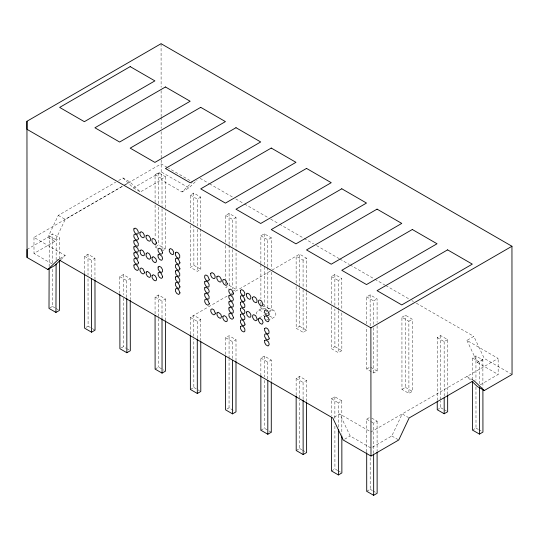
<?xml version="1.0" encoding="UTF-8"?>
<svg xmlns="http://www.w3.org/2000/svg" width="539" height="539" viewBox="0 0 539 539"><rect width="100%" height="100%" fill="white"/><g stroke="black" fill="none" stroke-linecap="round" stroke-linejoin="round"><path stroke-width="0.4" stroke-dasharray="2.69 2.02" d="M225.592 354.487L225.592 337.71L229.068 335.709L236.008 339.718L236.001 361.528M233.212 410.253L229.048 407.848L229.062 359.196M229.062 358.361L229.068 335.709M232.531 358.502L232.538 341.726L236.008 339.718M49.15 266.738L49.258 235.9L52.728 233.919L59.667 237.921L59.6 258.754M49.696 308.012L52.472 306.428L52.606 268.092M52.627 263.086L52.728 233.919M56.13 259.906L56.197 239.902L59.667 237.921M334.173 417.179L339.725 413.965L350.155 436.004L370.98 448.03L391.806 435.984L402.209 413.939L408.454 417.543M27.051 249.429L47.883 237.389L58.279 215.384L115.717 182.162M51.953 263.814L33.997 253.458L54.823 241.398L65.226 219.393L123.37 185.746M61.176 259.347L65.226 255.452L33.984 237.416L124.839 184.911M161.148 131.678L161.181 179.918L182.007 191.945L192.41 181.933L168.431 168.074M182.007 191.945L188.946 187.929L197.038 180.141M91.489 277.006L91.468 260.283L94.938 258.262L87.992 254.246L84.522 256.261L84.549 273.819M126.759 297.407L126.732 280.644L130.202 278.623L123.263 274.627L119.793 276.628L119.82 293.391M162.01 317.781L162.003 301.011L165.473 298.99L158.527 294.995L155.057 296.996L155.07 313.759M124.098 185.328L161.168 163.876L167.71 167.656M162.037 208.148L162.003 178.732L165.473 176.725L158.527 172.723L155.057 174.73L155.097 204.146M190.361 221.96L190.328 195.078L193.797 193.07L200.737 197.079L200.777 228.159M197.301 225.969L197.267 199.086L200.737 197.079M162.098 251.012L165.567 248.998L165.513 210.338M225.625 242.22L225.592 215.452L229.062 213.437L236.008 217.446L236.048 248.398M232.572 246.229L232.538 219.461L236.008 217.446M86.011 327.368L88.093 326.162L88.025 278.495M200.784 229.001L200.831 269.318L197.362 271.333L190.422 267.317L193.892 265.309L193.838 226.67M229.109 245.225L229.156 285.38L225.686 287.395L228.462 288.998M232.632 291.404L236.102 289.389L236.048 249.24M306.563 291.714L306.543 258.174L299.596 254.159L230.813 293.944M306.563 292.556L306.59 330.286L303.113 332.293L296.174 328.285L299.644 326.277L299.596 254.159M296.147 395.208L296.127 378.445L299.603 376.431L306.543 380.446L306.563 401.4M437.25 400.517L437.196 337.609L440.666 335.602L447.613 339.61L447.653 394.13M338.357 427.137L338.337 402.815L341.807 400.807L334.867 396.798L331.397 398.806L331.411 415.582M296.207 450.53L299.684 448.515L299.623 399.898M373.628 453.373L373.608 423.176L377.078 421.168L370.832 417.563M512.05 374.464L484.278 358.428L473.855 336.39L466.909 340.405L498.151 358.428L370.967 431.988L339.725 413.965M437.257 409.741L440.727 407.733L440.72 401.023M480.209 384.853L498.164 374.47L498.151 358.428M118.62 180.477L122.986 177.958L129.926 181.966L140.356 191.958L161.181 179.918M125.567 184.486L129.926 181.966M122.986 177.958L133.409 187.949L161.181 171.901L188.946 187.929M59.667 258.666L65.226 255.452M155.151 242.806L155.151 247.003L158.628 244.996L165.567 248.998M260.876 263.517L260.863 235.812L264.332 233.805L271.272 237.814L271.292 268.873M267.816 266.684L267.802 239.815L271.272 237.814M121.295 347.911L123.377 346.705L126.153 348.309M190.341 334.126L190.328 317.356L228.01 295.561M197.281 338.135L197.267 321.365L200.737 319.357L193.797 315.349L193.818 337.987M296.147 283.002L296.127 256.173L303.073 260.175L306.543 258.174M260.896 305.498L260.896 308.018L264.373 306.011L271.312 310.019L269.231 311.219M259.131 317.97L264.683 314.756M266.071 313.954L267.465 313.152M268.159 312.755L273.017 309.945M331.411 303.369L331.397 276.534L334.867 274.526L341.807 278.535L341.827 309.561M338.351 309.891L338.337 280.536L341.807 278.535M190.382 389.461L193.851 387.453L193.818 338.822M260.863 375.696L260.863 358.078L264.332 356.077L271.272 360.079L271.279 381.053M366.682 323.723L366.661 296.895L370.131 294.887L377.078 298.889L377.098 322.369M267.802 378.87L267.802 362.087L271.272 360.079M373.621 324.377L373.608 300.897L377.078 298.889M341.827 312.916L341.847 350.653L338.377 352.661L331.431 348.652L334.908 346.644L334.887 308.908M226.966 409.047L229.048 407.848M401.932 317.249L405.402 315.241L412.342 319.256L412.382 391.381L408.912 393.389L401.966 389.38L401.932 317.249L408.872 321.257L408.912 393.389M408.872 321.257L412.342 319.256M303.093 399.217L303.073 382.454L306.543 380.446M366.722 369.013L370.192 367.005L377.132 371.014L373.662 373.022L366.722 369.013L366.688 327.079M260.869 430.23L264.339 428.229L271.285 432.231M437.196 337.609L444.143 341.618L447.613 339.61M401.966 389.38L405.443 387.373L405.402 315.241M366.688 451.877L366.661 419.167L370.138 417.159M472.481 379.779L472.467 357.97L475.937 355.962L482.877 359.971L482.904 387.649M344.603 439.218L350.155 436.004M466.909 340.405L477.338 362.444L484.278 358.428M479.427 383.788L479.407 361.979L482.877 359.971M331.458 470.938L334.928 468.93L337.704 470.534M366.722 491.298L370.192 489.291L370.165 456.58M472.528 430.095L475.998 428.087L475.964 386.995M155.111 369.1L158.581 367.099L164.139 370.3M200.077 178.335L208.815 183.381M209.543 183.799L232.841 197.254M235.759 198.931L243.763 203.56M244.497 203.978L267.795 217.433M270.706 219.11L278.717 223.732M279.445 224.157L303.47 238.029M304.198 238.447L313.664 243.911M316.582 245.595L339.152 258.626M339.88 259.043L349.346 264.508M350.074 264.932L374.1 278.804M374.827 279.222L385.021 285.111M385.749 285.529L409.047 298.977M411.964 300.661L413.42 301.503M416.33 303.181L473.855 336.39M155.057 174.73L162.003 178.732M190.328 195.078L197.267 199.086M225.592 215.452L232.538 219.461M260.863 235.812L267.802 239.815M331.397 276.534L338.337 280.536M366.661 296.895L373.608 300.897M472.467 357.97L479.407 361.979M477.338 362.444L498.164 374.47M473.161 380.116L466.909 376.512L470.965 380.399M133.409 187.949L140.356 191.958M193.892 265.309L200.831 269.318M299.644 326.277L306.59 330.286M334.908 346.644L341.847 350.653M405.443 387.373L412.382 391.381M440.727 407.733L443.503 409.337M444.197 409.734L446.279 410.94M475.998 428.087L478.08 429.293M478.773 429.691L481.549 431.294M155.151 247.003L157.24 248.209M260.896 308.018L264.373 310.019M265.067 310.424L267.149 311.623M259.131 309.945L263.295 312.351M269.547 315.962L273.017 317.963M58.279 215.384L65.226 219.393M49.258 235.9L56.197 239.902M190.328 317.356L197.267 321.365M260.863 358.078L267.802 362.087M296.127 378.445L303.073 382.454M331.397 398.806L338.337 402.815M366.661 419.167L370.138 421.175M370.832 421.572L373.608 423.176M47.883 237.389L54.823 241.398M391.806 435.984L398.752 439.992M126.847 348.706L128.929 349.905M193.851 387.453L197.321 389.461M198.015 389.859L199.403 390.66M338.404 470.931L340.486 472.137M370.192 489.291L372.274 490.497M372.975 490.894L375.75 492.498M52.472 306.428L55.247 308.025M55.941 308.429L58.724 310.026M229.156 285.38L236.102 289.389M155.057 296.996L162.003 301.011M225.592 337.71L232.538 341.726M119.793 276.628L126.732 280.644M84.522 256.261L91.468 260.283M88.093 326.162L91.563 328.17M92.257 328.574L95.039 330.178M299.684 448.515L301.766 449.721M302.46 450.119L305.236 451.729M475.937 355.962L475.957 380.285M444.143 341.618L444.183 396.131M440.666 335.602L440.72 400.181M377.098 325.724L377.132 371.014M377.078 421.168L377.105 451.365M373.628 327.732L373.662 373.022M370.131 294.887L370.158 325.913M341.807 400.807L341.841 434.353M338.351 310.727L338.377 352.661M334.867 274.526L334.881 305.552M334.867 396.798L334.887 420.285M334.894 426.154L334.928 468.93M331.411 306.725L331.431 348.652M303.073 260.175L303.086 288.688M303.086 289.524L303.113 332.293M299.603 376.431L299.623 399.062M296.147 286.357L296.174 328.285M271.292 272.235L271.312 310.019M267.816 267.526L267.843 309.501M264.332 233.805L264.373 306.011M260.876 264.359L260.896 298.781M260.896 302.136L260.896 304.656M232.572 249.57L232.626 288.891M229.062 213.437L229.102 244.389M225.632 245.568L225.679 280.698M225.679 281.54L225.686 285.717M200.737 319.357L200.757 340.318M197.308 229.331L197.362 271.333M193.797 193.07L193.838 223.308M190.368 225.322L190.422 267.317M165.473 176.725L165.513 209.503M165.473 298.99L165.486 319.957M162.044 208.991L162.098 250.17M161.073 43.693L161.114 87.264M161.114 90.619L161.134 116.592M161.134 117.435L161.148 128.322M158.527 172.723L158.567 203.816M158.574 207.178L158.628 244.996M158.527 294.995L158.547 317.633M158.547 318.468L158.581 367.099M155.097 204.982L155.144 237.76M130.202 278.623L130.236 299.576M123.263 274.627L123.296 294.745M123.296 298.094L123.377 346.705M94.938 258.262L94.965 279.168M87.992 254.246L88.025 275.153M33.984 237.416L33.997 253.458M264.332 356.077L264.332 377.051M264.332 380.406L264.339 428.229M256.254 313.961A9.817 5.673 0 0 1 265.215 308.308A9.817 5.673 0 0 1 275.746 312.97A9.817 5.673 0 0 1 268.617 319.432M267.991 319.519A9.817 5.673 0 0 1 266.711 319.614"/><path stroke-width="0.81" d="M225.592 356.164L225.578 409.849L232.518 413.864L235.988 411.857L236.001 361.528M232.518 413.864L232.531 360.18M49.143 268.409L49.002 308.409L55.941 312.411L59.418 310.43L59.593 260.425M55.941 312.411L56.117 264.076M26.95 121.275L27.051 257.453L47.883 269.487L58.279 259.468L332.785 417.981L343.215 440.019L370.98 456.055L398.752 439.992L409.148 417.947L473.855 380.521L484.278 390.526L512.05 374.464L511.949 246.256L161.073 43.693L26.95 121.275L26.95 129.293L370.879 327.847L370.98 456.055M60.604 259.906L54.823 265.471L47.883 269.487M84.549 273.819L84.623 328.177L91.563 332.199L95.039 330.178L94.965 280.004M119.82 294.233L119.907 348.706L126.847 352.728L130.317 350.707L130.236 300.418M155.07 315.436L155.111 369.1L162.05 373.116L165.527 371.101L165.486 320.793M331.411 417.26L331.458 470.938L338.404 474.947L341.874 472.939L341.841 436.031M366.688 452.72L366.722 491.298L373.668 495.307L377.138 493.3L377.105 452.201M190.341 334.962L190.382 389.461L197.321 393.47L200.791 391.462L200.757 341.153M370.879 327.847L511.949 246.256M260.863 375.696L260.869 430.23L267.809 434.239L271.285 432.231L271.279 381.895M296.147 396.044L296.207 450.53L303.154 454.539L306.624 452.531L306.57 402.235M437.25 401.353L437.257 409.741L444.197 413.743L447.666 411.742L447.653 394.966M472.487 381.457L472.528 430.095L479.467 434.104L482.937 432.096L482.904 389.326M484.278 390.526L477.338 386.517L472.124 381.511M479.427 387.137L479.467 434.104M444.183 397.809L444.197 413.743M373.635 454.209L373.668 495.307M338.364 429.657L338.404 474.947M303.093 400.053L303.154 454.539M197.281 338.97L197.321 393.47M162.017 318.616L162.05 373.116M126.759 298.249L126.847 352.728M91.489 278.676L91.563 332.199M267.809 380.547L267.809 434.239M27.051 249.429L27.051 257.453M146.13 253.862L146.136 256.052L147.416 258.228L149.209 259.266L150.455 258.545L150.624 257.608A4.642 2.682 60 0 0 149.168 253.687L147.369 252.65L146.13 253.862M175.397 252.865L175.397 254.981L176.651 257.204L178.443 258.242L179.204 258.073L179.723 257.48L179.723 255.365L178.443 253.121L176.644 252.084L175.397 252.865M133.881 228.859L133.888 230.928L135.134 233.084L136.926 234.121L137.688 233.98L138.206 233.421L138.206 231.352L136.919 229.136L135.127 228.098L133.881 228.859M133.948 253.013L133.948 255.088L135.195 257.244L136.994 258.282L137.755 258.141L138.274 257.581L138.267 255.513L136.987 253.29L135.195 252.259L133.948 253.013M138.382 238.507L138.213 239.451L136.973 240.212L135.174 239.175L133.894 236.958L133.894 234.883L134.413 234.303L135.174 234.142L136.967 235.179L138.382 238.507M139.931 232.457L139.931 234.532L141.178 236.729L142.97 237.766L143.731 237.605L144.25 237.025L144.25 234.95L142.97 232.733L141.171 231.696L139.931 232.457M138.449 262.668L138.28 263.605L137.034 264.326L135.242 263.288L133.962 261.112L133.962 259.037L134.474 258.457L135.235 258.302L137.034 259.333L138.449 262.668M144.499 272.283L144.331 273.226L143.084 273.987L141.292 272.95L140.012 270.733L140.012 268.665L141.292 267.964L143.084 269.001L144.499 272.283M146.19 272.067L146.19 274.142L147.437 276.339L149.229 277.376L149.99 277.214L150.684 275.698L149.99 273.408L147.437 271.353L146.19 272.067M152.038 257.339L152.038 259.414L153.285 261.61L155.077 262.648L155.838 262.486L156.532 260.97L155.838 258.68L153.278 256.625L152.038 257.339M156.472 242.88L156.303 243.817L155.057 244.538L153.265 243.5L151.985 241.324L151.978 239.255L152.497 238.676L153.258 238.514L155.057 239.552L156.472 242.88M152.099 275.476L152.099 277.551L153.345 279.748L155.138 280.785L155.899 280.624L156.418 280.044L156.418 277.969L155.138 275.752L153.339 274.715L152.099 275.476M158.136 267.034L158.136 269.109L159.382 271.306L161.174 272.343L161.936 272.182L162.455 271.602L162.455 269.527L161.174 267.31L159.376 266.273L158.136 267.034M162.569 252.528L162.401 253.471L161.154 254.226L159.362 253.189L158.082 250.972L158.075 248.903L159.355 248.203L161.154 249.24L162.569 252.528M162.63 276.682L162.468 277.625L161.222 278.387L159.429 277.349L158.143 275.133L158.143 273.057L158.661 272.478L159.423 272.316L161.215 273.354L162.63 276.682M169.313 249.328L169.313 251.396L170.567 253.559L172.359 254.597L173.12 254.455L173.639 253.896L173.639 251.821L172.352 249.604L170.56 248.567L169.313 249.328M175.418 277.053L175.418 279.128L176.664 281.291L178.463 282.321L179.224 282.187L179.743 281.627L179.743 279.552L178.456 277.336L176.664 276.298L175.418 277.053M179.905 262.587L179.736 263.531L178.49 264.285L176.691 263.248L175.411 261.031L175.411 258.956L175.93 258.376L176.691 258.215L178.483 259.252L179.905 262.587M179.905 268.611L179.736 269.554L178.497 270.308L176.698 269.271L175.418 267.054L175.411 264.993L176.691 264.299L178.49 265.329L179.905 268.611M179.918 286.728L179.756 287.671L178.51 288.426L176.711 287.388L175.431 285.171L175.431 283.096L175.95 282.517L176.711 282.355L178.503 283.393L179.918 286.728M179.925 292.731L179.756 293.674L178.51 294.435L176.718 293.398L175.431 291.181L175.431 289.106L176.711 288.405L178.51 289.443L179.925 292.731M204.759 293.896L204.759 295.965L206.006 298.128L207.798 299.158L208.559 299.024L209.078 298.465L209.078 296.389L207.798 294.173L205.999 293.135L204.759 293.896M209.193 279.391L209.024 280.334L207.778 281.095L205.986 280.058L204.705 277.841L204.705 275.759L205.224 275.18L205.986 275.025L207.778 276.056L209.193 279.391M210.736 273.334L210.742 275.416L211.989 277.612L213.781 278.65L214.542 278.488L215.061 277.908L215.061 275.833L213.781 273.61L211.982 272.579L210.736 273.334M209.26 303.551L209.092 304.488L207.845 305.202L206.053 304.171L204.773 301.988L204.766 299.92L205.285 299.34L206.046 299.179L207.838 300.216L209.26 303.551M215.31 313.166L215.142 314.109L213.895 314.87L212.103 313.833L210.823 311.616L210.816 309.541L212.096 308.847L213.895 309.878L215.31 313.166M216.995 312.95L217.001 315.019L218.248 317.222L220.04 318.253L220.801 318.098L221.495 316.575L220.801 314.284L218.241 312.229L216.995 312.95M227.283 283.763L227.114 284.7L225.868 285.421L224.076 284.383L222.789 282.207L222.789 280.132L223.308 279.552L224.069 279.397L225.861 280.428L227.283 283.763M222.903 316.353L222.91 318.434L224.157 320.631L225.949 321.668L226.71 321.507L227.229 320.927L227.229 318.852L225.942 316.629L224.15 315.598L222.903 316.353M228.94 301.894L228.94 303.962L230.187 306.125L231.979 307.156L232.74 307.021L233.259 306.462L233.259 304.387L231.979 302.17L230.18 301.133L228.94 301.894M228.94 307.91L228.947 309.992L230.193 312.189L231.986 313.226L232.747 313.065L233.266 312.485L233.266 310.41L231.979 308.187L230.187 307.156L228.94 307.91M233.38 293.405L233.212 294.348L231.965 295.109L230.173 294.072L228.886 291.855L228.886 289.787L230.166 289.086L231.959 290.123L233.38 293.405M233.441 317.565L233.272 318.509L232.033 319.27L230.234 318.232L228.954 316.016L228.954 313.934L229.473 313.354L230.234 313.199L232.026 314.23L233.441 317.565M240.414 290.359L240.414 292.434L241.661 294.59L243.453 295.628L244.214 295.487L244.733 294.927L244.733 292.859L243.453 290.636L241.661 289.605L240.414 290.359M240.475 314.52L240.482 316.588L241.728 318.751L243.52 319.782L244.282 319.647L244.8 319.088L244.8 317.013L243.513 314.796L241.721 313.759L240.475 314.52M244.915 300.014L244.746 300.957L243.5 301.712L241.708 300.681L240.428 298.465L240.421 296.383L240.94 295.803L241.701 295.648L243.5 296.679L244.915 300.014M246.458 293.957L246.458 296.039L247.711 298.235L249.503 299.266L250.264 299.111L250.783 298.532L250.776 296.45L249.496 294.233L247.704 293.203L246.458 293.957M244.976 324.175L244.814 325.105L243.567 325.825L241.768 324.788L240.488 322.612L240.488 320.543L241.007 319.964L241.768 319.802L243.561 320.84L244.976 324.175M257.15 319.115L256.988 320.051L255.742 320.766L253.95 319.735L252.663 317.552L252.663 315.483L253.182 314.904L253.943 314.742L255.735 315.78L257.15 319.115M258.565 318.845L258.565 320.914L259.811 323.11L261.61 324.148L262.372 323.993L263.059 322.47L262.365 320.179L259.811 318.125L258.565 318.845M262.998 304.387L262.837 305.323L261.59 306.044L259.791 305.007L258.511 302.83L258.511 300.755L259.03 300.176L259.791 300.021L261.583 301.052L262.998 304.387M264.662 328.534L264.662 330.616L265.909 332.812L267.708 333.85L268.469 333.688L268.988 333.109L268.981 331.027L267.701 328.81L265.909 327.779L264.662 328.534M269.096 314.028L268.934 314.971L267.688 315.733L265.889 314.695L264.609 312.479L264.609 310.41L265.889 309.709L267.681 310.747L269.096 314.028M269.163 338.189L268.995 339.132L267.748 339.887L265.956 338.856L264.676 336.632L264.676 334.557L265.195 333.978L265.956 333.816L267.748 334.854L269.163 338.189M175.418 271.05L175.936 274.277L177.58 276.002L179.224 276.177L179.743 275.618L179.736 273.542L178.47 271.333L176.684 270.302L175.418 271.05M133.901 240.899L133.901 242.974L135.181 245.198L136.98 246.235L137.741 246.074L138.26 245.494L138.26 243.419L136.98 241.202L135.174 240.158L133.901 240.899M133.901 246.923L133.908 248.998L135.188 251.214L136.987 252.252L137.748 252.097L138.435 250.574L137.741 248.284L135.181 246.229L133.901 246.923M133.962 265.06L133.962 267.135L135.249 269.352L137.047 270.389L137.809 270.234L138.328 269.655L138.328 267.573L137.041 265.356L135.242 264.319L133.962 265.06M139.951 250.568L140.47 253.802L142.134 255.533L143.792 255.715L144.311 255.156L144.311 253.087L143.03 250.871L141.231 249.833L139.951 250.568M146.076 235.839L146.076 237.921L147.356 240.138L149.155 241.176L149.916 241.014L150.435 240.441L150.435 238.359L149.155 236.143L147.356 235.105L146.076 235.839M158.082 254.92L158.082 256.995L159.369 259.212L161.168 260.249L161.929 260.088L162.616 258.572L161.922 256.281L159.362 254.226L158.082 254.92M204.705 281.782L204.712 283.858L205.992 286.074L207.791 287.112L208.553 286.957L209.071 286.377L209.071 284.296L207.784 282.079L205.986 281.041L204.705 281.782M204.712 287.806L204.712 289.881L205.999 292.098L207.798 293.135L208.559 292.973L209.247 291.458L208.553 289.167L205.992 287.105L204.712 287.806M216.88 276.723L216.887 278.798L218.167 281.021L219.966 282.059L220.727 281.897L221.246 281.318L221.246 279.242L219.959 277.026L218.16 275.981L216.88 276.723M228.893 295.803L228.893 297.872L230.173 300.095L231.979 301.133L232.74 300.971L233.427 299.455L232.733 297.164L230.173 295.102L228.893 295.803M240.428 302.406L240.428 304.481L241.715 306.698L243.513 307.735L244.275 307.58L244.794 307.001L244.787 304.919L243.507 302.702L241.708 301.665L240.428 302.406M240.434 308.429L240.434 310.498L241.715 312.721L243.513 313.759L244.275 313.597L244.969 312.081L244.275 309.79L241.715 307.729L240.434 308.429M240.495 326.56L240.495 328.642L241.775 330.858L243.574 331.896L244.335 331.734L244.854 331.155L244.854 329.08L243.574 326.863L241.775 325.825L240.495 326.56M246.478 312.074L247.003 315.302L248.661 317.033L250.325 317.222L250.844 316.662L250.837 314.594L249.557 312.371L247.758 311.333L246.478 312.074M252.602 297.346L252.602 299.421L253.889 301.638L255.688 302.682L256.449 302.52L256.968 301.941L256.962 299.866L255.681 297.649L253.882 296.605L252.602 297.346M264.615 316.427L264.615 318.495L265.895 320.712L267.694 321.756L268.456 321.594L269.15 320.078L268.456 317.788L265.895 315.726L264.615 316.427M264.676 340.587L264.683 342.656L265.963 344.872L267.762 345.91L268.523 345.755L269.21 344.232L268.516 341.942L265.956 339.887L264.676 340.587M130.182 66.614L59.647 107.416L84.36 121.679L154.895 80.884L130.182 66.614M165.453 86.974L94.918 127.777L119.631 142.04L190.166 101.244L165.453 86.974M200.717 107.335L130.182 148.137L154.902 162.401L225.43 121.605L200.717 107.335M235.988 127.696L165.453 168.498L190.166 182.761L260.701 141.966L235.988 127.696M271.252 148.057L200.717 188.852L225.437 203.122L295.965 162.327L271.252 148.057M306.523 168.417L235.988 209.213L260.701 223.483L331.236 182.687L306.523 168.417M341.787 188.778L271.252 229.574L295.972 243.844L366.5 203.048L341.787 188.778M377.057 209.139L306.523 249.934L331.236 264.204L401.771 223.409L377.057 209.139M412.322 229.499L341.787 270.295L366.507 284.565L437.041 243.769L412.322 229.499M447.592 249.86L377.057 290.656L401.771 304.926L472.305 264.13L447.592 249.86"/></g></svg>
